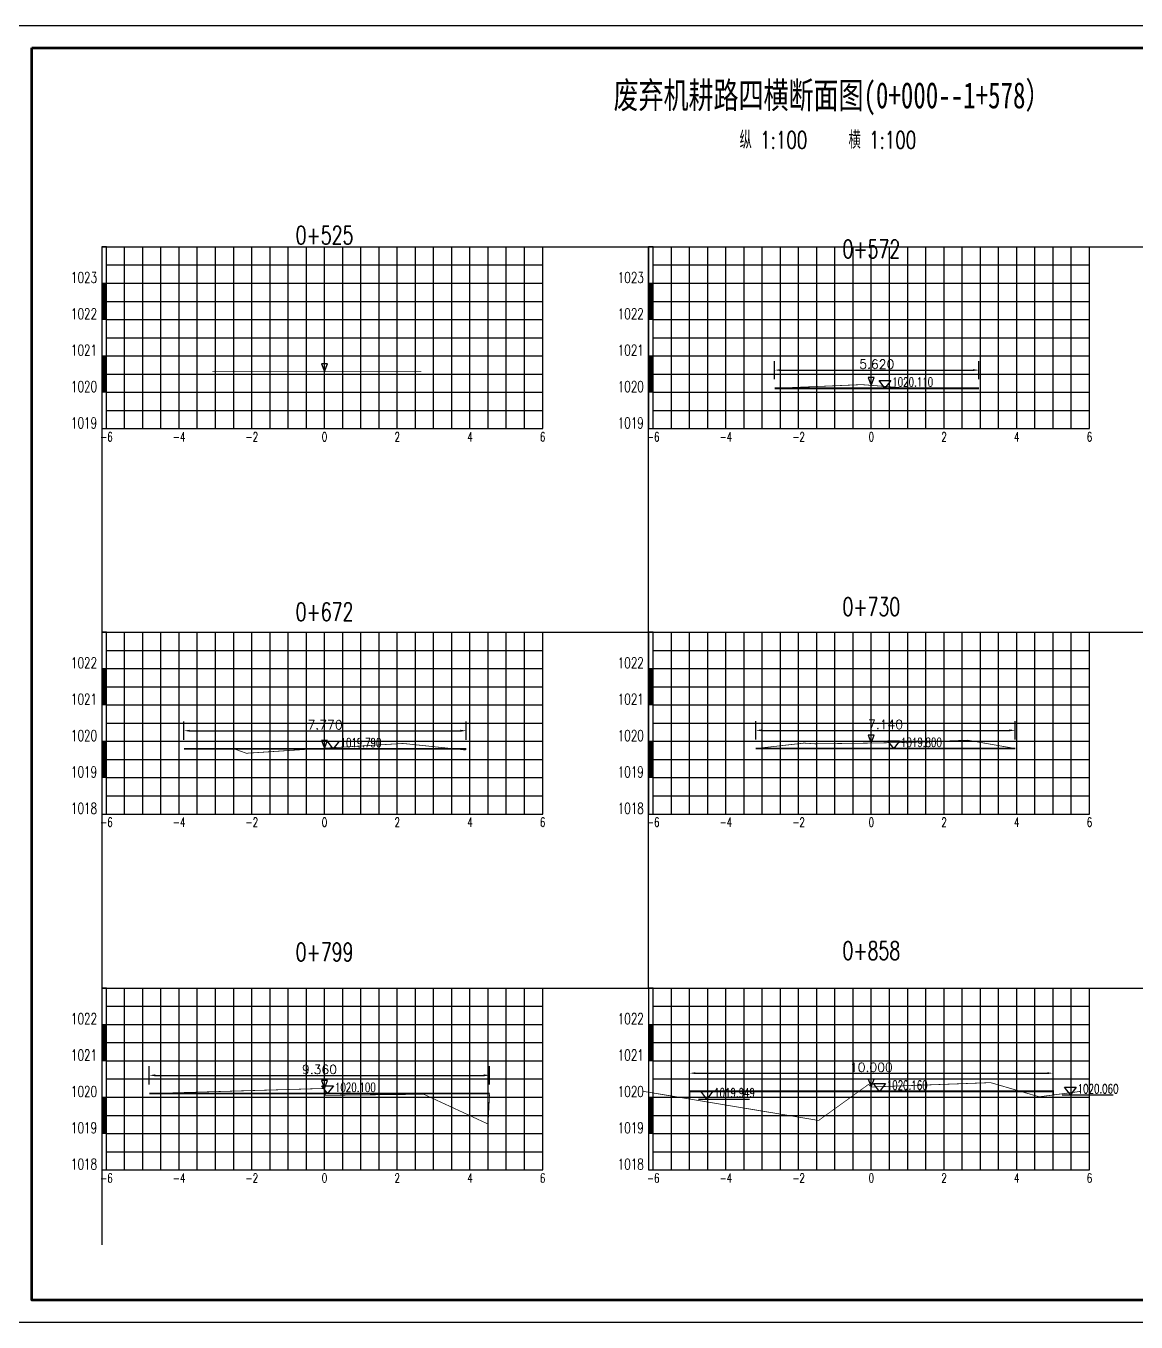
# Model space of a CAD drawing. Extents: x 695776 to 1250176, y 4443437 to 9025597.
# Drawn here: x 1051417 to 1081955, y 4538450 to 4574090 of the extents above; entities that cross this region are included whole.
import ezdxf
from ezdxf.enums import TextEntityAlignment as Align

# ---------------------------------------------------------------- set-up
doc = ezdxf.new("R2010")
doc.units = 0
doc.header["$LTSCALE"] = 0.5
doc.header["$PDSIZE"] = 0.2
doc.linetypes.add('ACAD_ISO07W100', pattern=[3.5, 0.5, -3])
doc.linetypes.add('CENTER2', pattern=[28.575, 19.05, -3.175, 3.175, -3.175])
doc.layers.get('0').update_dxf_attribs({"linetype": 'CONTINUOUS'})
doc.layers.get('Defpoints').update_dxf_attribs({"linetype": 'CONTINUOUS'})
for name, color, linetype in [('KEDU', 7, 'CONTINUOUS'), ('MIGE', 4, 'ACAD_ISO07W100'), ('MIGE1', 11, 'CONTINUOUS'), ('SANJIAO', 212, 'CONTINUOUS'), ('SHEJI', 1, 'CONTINUOUS'), ('YUANSHI', 2, 'CONTINUOUS'), ('YUANSHI1', 73, 'CONTINUOUS'), ('ZHOUXIAN', 20, 'CENTER2'), ('图框', 7, 'CONTINUOUS'), ('辅助线', 3, 'CONTINUOUS')]:
    doc.layers.add(name, color=color, linetype=linetype)
doc.styles.get("Standard").update_dxf_attribs({"font": 'rs.shx', "bigfont": 'hztxt.shx'})
doc.styles.add('仿宋', font='仿宋_GB2312.ttf', dxfattribs={"width": 0.7})
doc.dimstyles.get("Standard").update_dxf_attribs({"dimtxt": 0.18, "dimasz": 0.18, "dimexe": 0.18, "dimexo": 0.0625, "dimgap": 0.09, "dimtad": 0, "dimtih": 1, "dimtoh": 1, "dimdec": 4, "dimzin": 0, "dimdsep": 46, "dimtxsty": 'Standard', "dimcen": 0.09, "dimadec": 0, "dimazin": 0, "dimtfac": 1, "dimtdec": 4, "dimtofl": 0, "dimtmove": 0, "dimatfit": 3, "dimfxl": 0, "dimtolj": 1, "dimtzin": 0, "dimarcsym": 0})

# ---------------------------------------------------------------- blocks, each defined once
blk = doc.blocks.new('zhunghao')
blk.add_lwpolyline([(0, 0), (0.33, 0.86), (-0.33, 0.86), (0, 0)])
blk = doc.blocks.new('bc1_100')
blk.add_lwpolyline([(0.064, 1), (-0.063, 1), (-0.063, 0), (0.064, 0)], close=True)
at = {"width": 0.7}
blk.add_attdef('BC', text='', height=0.3, dxfattribs=at).set_placement((-0.193, 0.007), align=Align.RIGHT)
blk = doc.blocks.new('bc0_100')
for p, q in [((-0.063, 1), (-0.063, 0)), ((0.063, 0), (0.063, 1))]:
    blk.add_line(p, q)
at = {"const_width": 0.126}
blk.add_lwpolyline([(0, 1), (0, 0)], dxfattribs=at)
at = {"width": 0.7}
blk.add_attdef('BC', text='', height=0.3, dxfattribs=at).set_placement((-0.193, 0.007), align=Align.RIGHT)
blk = doc.blocks.new('ele_sym08')
blk.add_line((0, 0), (5.6, 0))
blk.add_lwpolyline([(0.9, 0), (0.25, 0.86), (1.55, 0.86), (0.9, 0)])
at = {"width": 0.7}
blk.add_attdef('ELEVAT', (1.7, 0.18), '', height=1, dxfattribs=at)
blk = doc.blocks.new('*D724')
at = {"color": 0, "lineweight": -2}
for p, q in [((1072013, 4564376), (1072013, 4564876)), ((1077633, 4564376), (1077633, 4564876)), ((1072175, 4564626), (1077470, 4564626))]:
    blk.add_line(p, q, dxfattribs=at)
at = {"color": 0}
for points in [[(1072175, 4564653), (1072175, 4564599), (1072013, 4564626)], [(1077470, 4564653), (1077470, 4564599), (1077633, 4564626)]]:
    blk.add_solid(points, dxfattribs=at)
at = {"layer": 'Defpoints', "color": 0}
for p in [(1077633, 4564626), (1072013, 4564126), (1077633, 4564126)]:
    blk.add_point(p, dxfattribs=at)
at = {"color": 0, "insert": (1074823, 4564789), "char_height": 250, "attachment_point": 5}
blk.add_mtext('\\A1;5.620', dxfattribs=at)
blk = doc.blocks.new('*D738')
at = {"color": 0, "lineweight": -2}
for p, q in [((1055762, 4554460), (1055762, 4554960)), ((1063532, 4554460), (1063532, 4554960)), ((1055925, 4554710), (1063370, 4554710))]:
    blk.add_line(p, q, dxfattribs=at)
at = {"color": 0}
for points in [[(1055925, 4554737), (1055925, 4554683), (1055762, 4554710)], [(1063370, 4554737), (1063370, 4554683), (1063532, 4554710)]]:
    blk.add_solid(points, dxfattribs=at)
at = {"layer": 'Defpoints', "color": 0}
for p in [(1063532, 4554710), (1055762, 4554210), (1063532, 4554210)]:
    blk.add_point(p, dxfattribs=at)
at = {"color": 0, "insert": (1059647, 4554872), "char_height": 250, "attachment_point": 5}
blk.add_mtext('\\A1;7.770', dxfattribs=at)
blk = doc.blocks.new('*D739')
at = {"color": 0, "lineweight": -2}
for p, q in [((1071493, 4554470), (1071493, 4554970)), ((1078633, 4554470), (1078633, 4554970)), ((1071655, 4554720), (1078470, 4554720))]:
    blk.add_line(p, q, dxfattribs=at)
at = {"color": 0}
for points in [[(1071655, 4554747), (1071655, 4554693), (1071493, 4554720)], [(1078470, 4554747), (1078470, 4554693), (1078633, 4554720)]]:
    blk.add_solid(points, dxfattribs=at)
at = {"layer": 'Defpoints', "color": 0}
for p in [(1078633, 4554720), (1071493, 4554220), (1078633, 4554220)]:
    blk.add_point(p, dxfattribs=at)
at = {"color": 0, "insert": (1075063, 4554882), "char_height": 250, "attachment_point": 5}
blk.add_mtext('\\A1;7.140', dxfattribs=at)
blk = doc.blocks.new('*D741')
at = {"color": 0, "lineweight": -2}
for p, q in [((1054812, 4544984), (1054812, 4545484)), ((1054975, 4545234), (1064010, 4545234)), ((1064172, 4544984), (1064172, 4545484))]:
    blk.add_line(p, q, dxfattribs=at)
at = {"color": 0}
for points in [[(1054975, 4545261), (1054975, 4545207), (1054812, 4545234)], [(1064010, 4545261), (1064010, 4545207), (1064172, 4545234)]]:
    blk.add_solid(points, dxfattribs=at)
at = {"layer": 'Defpoints', "color": 0}
for p in [(1064172, 4545234), (1054812, 4544734), (1064172, 4544734)]:
    blk.add_point(p, dxfattribs=at)
at = {"color": 0, "insert": (1059492, 4545396), "char_height": 250, "attachment_point": 5}
blk.add_mtext('\\A1;9.360', dxfattribs=at)
blk = doc.blocks.new('*D742')
at = {"color": 0, "lineweight": -2}
for p, q in [((1069673, 4545044), (1069673, 4545544)), ((1079673, 4545044), (1079673, 4545544)), ((1069835, 4545294), (1079510, 4545294))]:
    blk.add_line(p, q, dxfattribs=at)
at = {"color": 0}
for points in [[(1069835, 4545321), (1069835, 4545267), (1069673, 4545294)], [(1079510, 4545321), (1079510, 4545267), (1079673, 4545294)]]:
    blk.add_solid(points, dxfattribs=at)
at = {"layer": 'Defpoints', "color": 0}
for p in [(1079673, 4545294), (1069673, 4544794), (1079673, 4544794)]:
    blk.add_point(p, dxfattribs=at)
at = {"color": 0, "insert": (1074673, 4545456), "char_height": 250, "attachment_point": 5}
blk.add_mtext('\\A1;10.000', dxfattribs=at)

msp = doc.modelspace()

# ---------------------------------------------------------------- linework, layer by layer
at = {"layer": 'MIGE', "linetype": 'Continuous'}
for p, q in [((1054132.0965, 4563016.1388), (1054132.0965, 4568016.1388)), ((1055132.0965, 4563016.1388), (1055132.0965, 4568016.1388)), ((1056132.0965, 4563016.1388), (1056132.0965, 4568016.1388)), ((1057132.0965, 4563016.1388), (1057132.0965, 4568016.1388)), ((1058132.0965, 4563016.1388), (1058132.0965, 4568016.1388)), ((1059132.0965, 4563016.1388), (1059132.0965, 4568016.1388)), ((1060132.0965, 4563016.1388), (1060132.0965, 4568016.1388)), ((1061132.0965, 4563016.1388), (1061132.0965, 4568016.1388)), ((1062132.0965, 4563016.1388), (1062132.0965, 4568016.1388)), ((1063132.0965, 4563016.1388), (1063132.0965, 4568016.1388)), ((1064132.0965, 4563016.1388), (1064132.0965, 4568016.1388)), ((1065132.0965, 4563016.1388), (1065132.0965, 4568016.1388)), ((1069172.567, 4563016.1388), (1069172.567, 4568016.1388)), ((1070172.567, 4563016.1388), (1070172.567, 4568016.1388)), ((1071172.567, 4563016.1388), (1071172.567, 4568016.1388)), ((1072172.567, 4563016.1388), (1072172.567, 4568016.1388)), ((1073172.567, 4563016.1388), (1073172.567, 4568016.1388)), ((1074172.567, 4563016.1388), (1074172.567, 4568016.1388)), ((1075172.567, 4563016.1388), (1075172.567, 4568016.1388)), ((1076172.567, 4563016.1388), (1076172.567, 4568016.1388)), ((1077172.567, 4563016.1388), (1077172.567, 4568016.1388)), ((1078172.567, 4563016.1388), (1078172.567, 4568016.1388)), ((1079172.567, 4563016.1388), (1079172.567, 4568016.1388)), ((1080172.567, 4563016.1388), (1080172.567, 4568016.1388)), ((1053632.0965, 4567516.1388), (1065632.0965, 4567516.1388)), ((1068672.567, 4567516.1388), (1080672.567, 4567516.1388)), ((1053632.0965, 4566516.1388), (1065632.0965, 4566516.1388)), ((1068672.567, 4566516.1388), (1080672.567, 4566516.1388)), ((1053632.0965, 4565516.1388), (1065632.0965, 4565516.1388)), ((1068672.567, 4565516.1388), (1080672.567, 4565516.1388)), ((1053632.0965, 4564516.1388), (1065632.0965, 4564516.1388)), ((1068672.567, 4564516.1388), (1080672.567, 4564516.1388)), ((1053632.0965, 4563516.1388), (1065632.0965, 4563516.1388)), ((1068672.567, 4563516.1388), (1080672.567, 4563516.1388)), ((1054132.0965, 4552419.8741), (1054132.0965, 4557419.8741)), ((1055132.0965, 4552419.8741), (1055132.0965, 4557419.8741)), ((1056132.0965, 4552419.8741), (1056132.0965, 4557419.8741)), ((1057132.0965, 4552419.8741), (1057132.0965, 4557419.8741)), ((1058132.0965, 4552419.8741), (1058132.0965, 4557419.8741)), ((1059132.0965, 4552419.8741), (1059132.0965, 4557419.8741)), ((1060132.0965, 4552419.8741), (1060132.0965, 4557419.8741)), ((1061132.0965, 4552419.8741), (1061132.0965, 4557419.8741)), ((1062132.0965, 4552419.8741), (1062132.0965, 4557419.8741)), ((1063132.0965, 4552419.8741), (1063132.0965, 4557419.8741)), ((1064132.0965, 4552419.8741), (1064132.0965, 4557419.8741)), ((1065132.0965, 4552419.8741), (1065132.0965, 4557419.8741)), ((1069172.567, 4552419.8741), (1069172.567, 4557419.8741)), ((1070172.567, 4552419.8741), (1070172.567, 4557419.8741)), ((1071172.567, 4552419.8741), (1071172.567, 4557419.8741)), ((1072172.567, 4552419.8741), (1072172.567, 4557419.8741)), ((1073172.567, 4552419.8741), (1073172.567, 4557419.8741)), ((1074172.567, 4552419.8741), (1074172.567, 4557419.8741)), ((1075172.567, 4552419.8741), (1075172.567, 4557419.8741)), ((1076172.567, 4552419.8741), (1076172.567, 4557419.8741)), ((1077172.567, 4552419.8741), (1077172.567, 4557419.8741)), ((1078172.567, 4552419.8741), (1078172.567, 4557419.8741)), ((1079172.567, 4552419.8741), (1079172.567, 4557419.8741)), ((1080172.567, 4552419.8741), (1080172.567, 4557419.8741)), ((1053632.0965, 4556919.8741), (1065632.0965, 4556919.8741)), ((1068672.567, 4556919.8741), (1080672.567, 4556919.8741)), ((1053632.0965, 4555919.8741), (1065632.0965, 4555919.8741)), ((1068672.567, 4555919.8741), (1080672.567, 4555919.8741)), ((1053632.0965, 4554919.8741), (1065632.0965, 4554919.8741)), ((1068672.567, 4554919.8741), (1080672.567, 4554919.8741)), ((1053632.0965, 4553919.8741), (1065632.0965, 4553919.8741)), ((1068672.567, 4553919.8741), (1080672.567, 4553919.8741)), ((1053632.0965, 4552919.8741), (1065632.0965, 4552919.8741)), ((1068672.567, 4552919.8741), (1080672.567, 4552919.8741)), ((1054132.0965, 4542633.5904), (1054132.0965, 4547633.5904)), ((1055132.0965, 4542633.5904), (1055132.0965, 4547633.5904)), ((1056132.0965, 4542633.5904), (1056132.0965, 4547633.5904)), ((1057132.0965, 4542633.5904), (1057132.0965, 4547633.5904)), ((1058132.0965, 4542633.5904), (1058132.0965, 4547633.5904)), ((1059132.0965, 4542633.5904), (1059132.0965, 4547633.5904)), ((1060132.0965, 4542633.5904), (1060132.0965, 4547633.5904)), ((1061132.0965, 4542633.5904), (1061132.0965, 4547633.5904)), ((1062132.0965, 4542633.5904), (1062132.0965, 4547633.5904)), ((1063132.0965, 4542633.5904), (1063132.0965, 4547633.5904)), ((1064132.0965, 4542633.5904), (1064132.0965, 4547633.5904)), ((1065132.0965, 4542633.5904), (1065132.0965, 4547633.5904)), ((1069172.567, 4542633.5904), (1069172.567, 4547633.5904)), ((1070172.567, 4542633.5904), (1070172.567, 4547633.5904)), ((1071172.567, 4542633.5904), (1071172.567, 4547633.5904)), ((1072172.567, 4542633.5904), (1072172.567, 4547633.5904)), ((1073172.567, 4542633.5904), (1073172.567, 4547633.5904)), ((1074172.567, 4542633.5904), (1074172.567, 4547633.5904)), ((1075172.567, 4542633.5904), (1075172.567, 4547633.5904)), ((1076172.567, 4542633.5904), (1076172.567, 4547633.5904)), ((1077172.567, 4542633.5904), (1077172.567, 4547633.5904)), ((1078172.567, 4542633.5904), (1078172.567, 4547633.5904)), ((1079172.567, 4542633.5904), (1079172.567, 4547633.5904)), ((1080172.567, 4542633.5904), (1080172.567, 4547633.5904)), ((1053632.0965, 4547133.5904), (1065632.0965, 4547133.5904)), ((1068672.567, 4547133.5904), (1080672.567, 4547133.5904)), ((1053632.0965, 4546133.5904), (1065632.0965, 4546133.5904)), ((1068672.567, 4546133.5904), (1080672.567, 4546133.5904)), ((1053632.0965, 4545133.5904), (1065632.0965, 4545133.5904)), ((1068672.567, 4545133.5904), (1080672.567, 4545133.5904)), ((1053632.0965, 4544133.5904), (1065632.0965, 4544133.5904)), ((1068672.567, 4544133.5904), (1080672.567, 4544133.5904)), ((1053632.0965, 4543133.5904), (1065632.0965, 4543133.5904)), ((1068672.567, 4543133.5904), (1080672.567, 4543133.5904))]:
    msp.add_line(p, q, dxfattribs=at)
at = {"layer": 'MIGE1'}
for p, q in [((1053632.0965, 4568016.1388), (1065632.0965, 4568016.1388)), ((1053632.0965, 4563016.1388), (1053632.0965, 4568016.1388)), ((1054632.0965, 4563016.1388), (1054632.0965, 4568016.1388)), ((1055632.0965, 4563016.1388), (1055632.0965, 4568016.1388)), ((1056632.0965, 4563016.1388), (1056632.0965, 4568016.1388)), ((1057632.0965, 4563016.1388), (1057632.0965, 4568016.1388)), ((1058632.0965, 4563016.1388), (1058632.0965, 4568016.1388)), ((1059632.0965, 4563016.1388), (1059632.0965, 4568016.1388)), ((1060632.0965, 4563016.1388), (1060632.0965, 4568016.1388)), ((1061632.0965, 4563016.1388), (1061632.0965, 4568016.1388)), ((1062632.0965, 4563016.1388), (1062632.0965, 4568016.1388)), ((1063632.0965, 4563016.1388), (1063632.0965, 4568016.1388)), ((1064632.0965, 4563016.1388), (1064632.0965, 4568016.1388)), ((1065632.0965, 4563016.1388), (1065632.0965, 4568016.1388)), ((1068672.567, 4568016.1388), (1080672.567, 4568016.1388)), ((1068672.567, 4563016.1388), (1068672.567, 4568016.1388)), ((1069672.567, 4563016.1388), (1069672.567, 4568016.1388)), ((1070672.567, 4563016.1388), (1070672.567, 4568016.1388)), ((1071672.567, 4563016.1388), (1071672.567, 4568016.1388)), ((1072672.567, 4563016.1388), (1072672.567, 4568016.1388)), ((1073672.567, 4563016.1388), (1073672.567, 4568016.1388)), ((1074672.567, 4563016.1388), (1074672.567, 4568016.1388)), ((1075672.567, 4563016.1388), (1075672.567, 4568016.1388)), ((1076672.567, 4563016.1388), (1076672.567, 4568016.1388)), ((1077672.567, 4563016.1388), (1077672.567, 4568016.1388)), ((1078672.567, 4563016.1388), (1078672.567, 4568016.1388)), ((1079672.567, 4563016.1388), (1079672.567, 4568016.1388)), ((1080672.567, 4563016.1388), (1080672.567, 4568016.1388)), ((1053632.0965, 4567016.1388), (1065632.0965, 4567016.1388)), ((1068672.567, 4567016.1388), (1080672.567, 4567016.1388)), ((1053632.0965, 4566016.1388), (1065632.0965, 4566016.1388)), ((1068672.567, 4566016.1388), (1080672.567, 4566016.1388)), ((1053632.0965, 4565016.1388), (1065632.0965, 4565016.1388)), ((1068672.567, 4565016.1388), (1080672.567, 4565016.1388)), ((1053632.0965, 4564016.1388), (1065632.0965, 4564016.1388)), ((1068672.567, 4564016.1388), (1080672.567, 4564016.1388)), ((1053632.0965, 4563016.1388), (1065632.0965, 4563016.1388)), ((1068672.567, 4563016.1388), (1080672.567, 4563016.1388)), ((1053632.0965, 4557419.8741), (1065632.0965, 4557419.8741)), ((1053632.0965, 4552419.8741), (1053632.0965, 4557419.8741)), ((1054632.0965, 4552419.8741), (1054632.0965, 4557419.8741)), ((1055632.0965, 4552419.8741), (1055632.0965, 4557419.8741)), ((1056632.0965, 4552419.8741), (1056632.0965, 4557419.8741)), ((1057632.0965, 4552419.8741), (1057632.0965, 4557419.8741)), ((1058632.0965, 4552419.8741), (1058632.0965, 4557419.8741)), ((1059632.0965, 4552419.8741), (1059632.0965, 4557419.8741)), ((1060632.0965, 4552419.8741), (1060632.0965, 4557419.8741)), ((1061632.0965, 4552419.8741), (1061632.0965, 4557419.8741)), ((1062632.0965, 4552419.8741), (1062632.0965, 4557419.8741)), ((1063632.0965, 4552419.8741), (1063632.0965, 4557419.8741)), ((1064632.0965, 4552419.8741), (1064632.0965, 4557419.8741)), ((1065632.0965, 4552419.8741), (1065632.0965, 4557419.8741)), ((1068672.567, 4557419.8741), (1080672.567, 4557419.8741)), ((1068672.567, 4552419.8741), (1068672.567, 4557419.8741)), ((1069672.567, 4552419.8741), (1069672.567, 4557419.8741)), ((1070672.567, 4552419.8741), (1070672.567, 4557419.8741)), ((1071672.567, 4552419.8741), (1071672.567, 4557419.8741)), ((1072672.567, 4552419.8741), (1072672.567, 4557419.8741)), ((1073672.567, 4552419.8741), (1073672.567, 4557419.8741)), ((1074672.567, 4552419.8741), (1074672.567, 4557419.8741)), ((1075672.567, 4552419.8741), (1075672.567, 4557419.8741)), ((1076672.567, 4552419.8741), (1076672.567, 4557419.8741)), ((1077672.567, 4552419.8741), (1077672.567, 4557419.8741)), ((1078672.567, 4552419.8741), (1078672.567, 4557419.8741)), ((1079672.567, 4552419.8741), (1079672.567, 4557419.8741)), ((1080672.567, 4552419.8741), (1080672.567, 4557419.8741)), ((1053632.0965, 4556419.8741), (1065632.0965, 4556419.8741)), ((1068672.567, 4556419.8741), (1080672.567, 4556419.8741)), ((1053632.0965, 4555419.8741), (1065632.0965, 4555419.8741)), ((1068672.567, 4555419.8741), (1080672.567, 4555419.8741)), ((1053632.0965, 4554419.8741), (1065632.0965, 4554419.8741)), ((1068672.567, 4554419.8741), (1080672.567, 4554419.8741)), ((1053632.0965, 4553419.8741), (1065632.0965, 4553419.8741)), ((1068672.567, 4553419.8741), (1080672.567, 4553419.8741)), ((1053632.0965, 4552419.8741), (1065632.0965, 4552419.8741)), ((1068672.567, 4552419.8741), (1080672.567, 4552419.8741)), ((1053632.0965, 4547633.5904), (1065632.0965, 4547633.5904)), ((1053632.0965, 4542633.5904), (1053632.0965, 4547633.5904)), ((1054632.0965, 4542633.5904), (1054632.0965, 4547633.5904)), ((1055632.0965, 4542633.5904), (1055632.0965, 4547633.5904)), ((1056632.0965, 4542633.5904), (1056632.0965, 4547633.5904)), ((1057632.0965, 4542633.5904), (1057632.0965, 4547633.5904)), ((1058632.0965, 4542633.5904), (1058632.0965, 4547633.5904)), ((1059632.0965, 4542633.5904), (1059632.0965, 4547633.5904)), ((1060632.0965, 4542633.5904), (1060632.0965, 4547633.5904)), ((1061632.0965, 4542633.5904), (1061632.0965, 4547633.5904)), ((1062632.0965, 4542633.5904), (1062632.0965, 4547633.5904)), ((1063632.0965, 4542633.5904), (1063632.0965, 4547633.5904)), ((1064632.0965, 4542633.5904), (1064632.0965, 4547633.5904)), ((1065632.0965, 4542633.5904), (1065632.0965, 4547633.5904)), ((1068672.567, 4547633.5904), (1080672.567, 4547633.5904)), ((1068672.567, 4542633.5904), (1068672.567, 4547633.5904)), ((1069672.567, 4542633.5904), (1069672.567, 4547633.5904)), ((1070672.567, 4542633.5904), (1070672.567, 4547633.5904)), ((1071672.567, 4542633.5904), (1071672.567, 4547633.5904)), ((1072672.567, 4542633.5904), (1072672.567, 4547633.5904)), ((1073672.567, 4542633.5904), (1073672.567, 4547633.5904)), ((1074672.567, 4542633.5904), (1074672.567, 4547633.5904)), ((1075672.567, 4542633.5904), (1075672.567, 4547633.5904)), ((1076672.567, 4542633.5904), (1076672.567, 4547633.5904)), ((1077672.567, 4542633.5904), (1077672.567, 4547633.5904)), ((1078672.567, 4542633.5904), (1078672.567, 4547633.5904)), ((1079672.567, 4542633.5904), (1079672.567, 4547633.5904)), ((1080672.567, 4542633.5904), (1080672.567, 4547633.5904)), ((1053632.0965, 4546633.5904), (1065632.0965, 4546633.5904)), ((1068672.567, 4546633.5904), (1080672.567, 4546633.5904)), ((1053632.0965, 4545633.5904), (1065632.0965, 4545633.5904)), ((1068672.567, 4545633.5904), (1080672.567, 4545633.5904)), ((1053632.0965, 4544633.5904), (1065632.0965, 4544633.5904)), ((1068672.567, 4544633.5904), (1080672.567, 4544633.5904)), ((1053632.0965, 4543633.5904), (1065632.0965, 4543633.5904)), ((1068672.567, 4543633.5904), (1080672.567, 4543633.5904)), ((1053632.0965, 4542633.5904), (1065632.0965, 4542633.5904)), ((1068672.567, 4542633.5904), (1080672.567, 4542633.5904))]:
    msp.add_line(p, q, dxfattribs=at)
at = {"layer": 'SHEJI', "const_width": 50}
for points in [[(1072012.567, 4564126.1388), (1074672.567, 4564126.1388), (1075704.567, 4564126.1388), (1077632.567, 4564126.1388)], [(1055762.0965, 4554209.8741), (1057149.7888, 4554209.8741), (1059324.9536, 4554209.8741), (1059632.0965, 4554209.8741), (1063217.0965, 4554209.8741), (1063532.0965, 4554209.8741)], [(1071492.567, 4554219.8741), (1074672.567, 4554219.8741), (1078632.567, 4554219.8741)], [(1069672.567, 4544582.802), (1069672.567, 4544793.5904), (1074329.6377, 4544793.5904), (1074672.567, 4544793.5904), (1078777.1824, 4544793.5904), (1079672.567, 4544793.5904), (1079672.567, 4544693.5904)], [(1054812.0965, 4544733.5904), (1059632.0965, 4544733.5904), (1059646.8333, 4544733.5904), (1064172.0965, 4544733.5904)]]:
    msp.add_lwpolyline(points, dxfattribs=at)
at = {"layer": 'YUANSHI', "const_width": 20}
for points in [[(1056542.0965, 4564586.1388), (1059472.0965, 4564586.1388), (1059632.0965, 4564586.1388), (1060922.0965, 4564586.1388), (1062292.0965, 4564586.1388)], [(1072012.567, 4564126.1388), (1074402.567, 4564226.1388), (1074672.567, 4564206.1388), (1075704.567, 4564126.1388)], [(1071492.567, 4554219.8741), (1072822.567, 4554369.8741), (1073122.567, 4554349.8741), (1074672.567, 4554369.8741), (1075752.567, 4554389.8741), (1077322.567, 4554449.8741), (1078632.567, 4554219.8741)], [(1055762.0965, 4554209.8741), (1057122.0965, 4554219.8741), (1057149.7888, 4554209.8741)], [(1059324.9536, 4554209.8741), (1059632.0965, 4554229.8741), (1061792.0965, 4554359.8741), (1063217.0965, 4554209.8741)], [(1054812.0965, 4544733.5904), (1059632.0965, 4544873.5904), (1059646.8333, 4544733.5904)], [(1074329.6377, 4544793.5904), (1074592.567, 4544983.5904), (1074672.567, 4544913.5904), (1077952.567, 4545033.5904), (1078777.1824, 4544793.5904)], [(1068402.567, 4544793.5904), (1069672.567, 4544582.802)], [(1079672.567, 4544693.5904), (1080432.567, 4544793.5904)]]:
    msp.add_lwpolyline(points, dxfattribs=at)
at = {"layer": 'YUANSHI1', "const_width": 20}
for points in [[(1075704.567, 4564126.1388), (1075962.567, 4564106.1388), (1077632.567, 4564126.1388)], [(1057149.7888, 4554209.8741), (1057482.0965, 4554089.8741), (1059324.9536, 4554209.8741)], [(1063217.0965, 4554209.8741), (1063502.0965, 4554179.8741), (1063532.0965, 4554209.8741)], [(1059646.8333, 4544733.5904), (1059652.0965, 4544683.5904), (1062362.0965, 4544713.5904), (1064132.0965, 4543893.5904), (1064172.0965, 4544733.5904)], [(1069672.567, 4544582.802), (1073222.567, 4543993.5904), (1074329.6377, 4544793.5904)], [(1078777.1824, 4544793.5904), (1079292.567, 4544643.5904), (1079672.567, 4544693.5904)]]:
    msp.add_lwpolyline(points, dxfattribs=at)
at = {"layer": 'ZHOUXIAN'}
for p, q in [((1059632.0965, 4564086.1388), (1059632.0965, 4565086.1388)), ((1074672.567, 4563606.1388), (1074672.567, 4564726.1388)), ((1059632.0965, 4553589.8741), (1059632.0965, 4554859.8741)), ((1074672.567, 4553719.8741), (1074672.567, 4554949.8741)), ((1074672.567, 4543493.5904), (1074672.567, 4545533.5904)), ((1059632.0965, 4543393.5904), (1059632.0965, 4545373.5904))]:
    msp.add_line(p, q, dxfattribs=at)
at = {"layer": '图框', "linetype": 'Continuous', "lineweight": -2, "flags": 128}
msp.add_lwpolyline([(1048576.0375, 4574089.6091), (1048576.0375, 4538449.6091), (1098976.0375, 4538449.6091), (1098976.0375, 4574089.6091), (1048576.0375, 4574089.6091)], dxfattribs=at)
at = {"layer": '图框', "linetype": 'Continuous', "lineweight": 60, "flags": 128}
msp.add_lwpolyline([(1051576.0375, 4573489.6091), (1098376.0375, 4573489.6091), (1098376.0375, 4539049.6091), (1051576.0375, 4539049.6091), (1051576.0375, 4573489.6091)], dxfattribs=at)
at = {"layer": '辅助线'}
for points in [[(1053505.901, 4568016.1388), (1096371.4141, 4568016.1388)], [(1053505.901, 4568016.1388), (1053505.901, 4540573.0659)], [(1068546.3715, 4547633.5904), (1068546.3715, 4568016.1388)], [(1053505.901, 4557419.8741), (1095961.2426, 4557419.8741)], [(1053505.901, 4547633.5904), (1095511.2226, 4547633.5904)]]:
    msp.add_lwpolyline(points, dxfattribs=at)

# ---------------------------------------------------------------- block references
at = {"xscale": 250, "yscale": 250, "zscale": 250}
for p, values in [((1074822.567, 4564126.1388), {'ELEVAT': '1020.110'}), ((1059647.0965, 4554209.8741), {'ELEVAT': '1019.790'}), ((1075062.567, 4554219.8741), {'ELEVAT': '1019.800'}), ((1059492.0965, 4544733.5904), {'ELEVAT': '1020.100'}), ((1069922.567, 4544582.802), {'ELEVAT': '1019.949'}), ((1074672.567, 4544793.5904), {'ELEVAT': '1020.160'}), ((1079922.567, 4544693.5904), {'ELEVAT': '1020.060'})]:
    msp.add_blockref('ele_sym08', p, dxfattribs=at).add_auto_attribs(values)
at = {"layer": 'KEDU', "xscale": 1000, "yscale": 1000, "zscale": 1000}
for name, p, values in [('bc1_100', (1053568.8485, 4567016.1388), {'BC': '1023'}), ('bc1_100', (1068609.319, 4567016.1388), {'BC': '1023'}), ('bc0_100', (1053568.8485, 4566016.1388), {'BC': '1022'}), ('bc0_100', (1068609.319, 4566016.1388), {'BC': '1022'}), ('bc1_100', (1053568.8485, 4565016.1388), {'BC': '1021'}), ('bc1_100', (1068609.319, 4565016.1388), {'BC': '1021'}), ('bc0_100', (1053568.8485, 4564016.1388), {'BC': '1020'}), ('bc0_100', (1068609.319, 4564016.1388), {'BC': '1020'}), ('bc1_100', (1053568.8485, 4563016.1388), {'BC': '1019'}), ('bc1_100', (1068609.319, 4563016.1388), {'BC': '1019'}), ('bc1_100', (1053568.8485, 4556419.8741), {'BC': '1022'}), ('bc1_100', (1068609.319, 4556419.8741), {'BC': '1022'}), ('bc0_100', (1053568.8485, 4555419.8741), {'BC': '1021'}), ('bc0_100', (1068609.319, 4555419.8741), {'BC': '1021'}), ('bc1_100', (1053568.8485, 4554419.8741), {'BC': '1020'}), ('bc1_100', (1068609.319, 4554419.8741), {'BC': '1020'}), ('bc0_100', (1053568.8485, 4553419.8741), {'BC': '1019'}), ('bc0_100', (1068609.319, 4553419.8741), {'BC': '1019'}), ('bc1_100', (1053568.8485, 4552419.8741), {'BC': '1018'}), ('bc1_100', (1068609.319, 4552419.8741), {'BC': '1018'}), ('bc1_100', (1053568.8485, 4546633.5904), {'BC': '1022'}), ('bc1_100', (1068609.319, 4546633.5904), {'BC': '1022'}), ('bc0_100', (1053568.8485, 4545633.5904), {'BC': '1021'}), ('bc0_100', (1068609.319, 4545633.5904), {'BC': '1021'}), ('bc1_100', (1053568.8485, 4544633.5904), {'BC': '1020'}), ('bc1_100', (1068609.319, 4544633.5904), {'BC': '1020'}), ('bc0_100', (1053568.8485, 4543633.5904), {'BC': '1019'}), ('bc0_100', (1068609.319, 4543633.5904), {'BC': '1019'}), ('bc1_100', (1053568.8485, 4542633.5904), {'BC': '1018'}), ('bc1_100', (1068609.319, 4542633.5904), {'BC': '1018'})]:
    msp.add_blockref(name, p, dxfattribs=at).add_auto_attribs(values)
at = {"layer": 'SANJIAO', "xscale": 250, "yscale": 250, "zscale": 250}
for p in [(1059632.0965, 4564586.1388), (1074672.567, 4564206.1388), (1059632.0965, 4554229.8741), (1074672.567, 4554369.8741), (1059632.0965, 4544873.5904), (1074672.567, 4544913.5904)]:
    msp.add_blockref('zhunghao', p, dxfattribs=at)

# ---------------------------------------------------------------- texts
at = {"width": 0.7}
for s, p in [('0+525', (1059632.0965, 4568086.1388)), ('0+572', (1074672.567, 4567706.1388)), ('0+730', (1074672.567, 4557869.8741)), ('0+672', (1059632.0965, 4557729.8741)), ('0+799', (1059632.0965, 4548373.5904)), ('0+858', (1074672.567, 4548413.5904))]:
    msp.add_text(s, height=500, dxfattribs=at).set_placement(p, align=Align.CENTER)
at = {"layer": 'KEDU', "width": 0.7}
for s, p in [('-6', (1053632.0965, 4562666.1388)), ('-4', (1055632.0965, 4562666.1388)), ('-2', (1057632.0965, 4562666.1388)), ('0', (1059632.0965, 4562666.1388)), ('0', (1059632.0965, 4562666.1388)), ('2', (1061632.0965, 4562666.1388)), ('4', (1063632.0965, 4562666.1388)), ('6', (1065632.0965, 4562666.1388)), ('-6', (1068672.567, 4562666.1388)), ('-4', (1070672.567, 4562666.1388)), ('-2', (1072672.567, 4562666.1388)), ('0', (1074672.567, 4562666.1388)), ('0', (1074672.567, 4562666.1388)), ('2', (1076672.567, 4562666.1388)), ('4', (1078672.567, 4562666.1388)), ('6', (1080672.567, 4562666.1388)), ('-6', (1053632.0965, 4552069.8741)), ('-4', (1055632.0965, 4552069.8741)), ('-2', (1057632.0965, 4552069.8741)), ('0', (1059632.0965, 4552069.8741)), ('0', (1059632.0965, 4552069.8741)), ('2', (1061632.0965, 4552069.8741)), ('4', (1063632.0965, 4552069.8741)), ('6', (1065632.0965, 4552069.8741)), ('-6', (1068672.567, 4552069.8741)), ('-4', (1070672.567, 4552069.8741)), ('-2', (1072672.567, 4552069.8741)), ('0', (1074672.567, 4552069.8741)), ('0', (1074672.567, 4552069.8741)), ('2', (1076672.567, 4552069.8741)), ('4', (1078672.567, 4552069.8741)), ('6', (1080672.567, 4552069.8741)), ('-6', (1053632.0965, 4542283.5904)), ('-4', (1055632.0965, 4542283.5904)), ('-2', (1057632.0965, 4542283.5904)), ('0', (1059632.0965, 4542283.5904)), ('0', (1059632.0965, 4542283.5904)), ('2', (1061632.0965, 4542283.5904)), ('4', (1063632.0965, 4542283.5904)), ('6', (1065632.0965, 4542283.5904)), ('-6', (1068672.567, 4542283.5904)), ('-4', (1070672.567, 4542283.5904)), ('-2', (1072672.567, 4542283.5904)), ('0', (1074672.567, 4542283.5904)), ('0', (1074672.567, 4542283.5904)), ('2', (1076672.567, 4542283.5904)), ('4', (1078672.567, 4542283.5904)), ('6', (1080672.567, 4542283.5904))]:
    msp.add_text(s, height=250, dxfattribs=at).set_placement(p, align=Align.CENTER)
at = {"layer": '图框', "style": '仿宋', "width": 0.7}
msp.add_text('废弃机耕路四横断面图(0+000--1+578）', height=720, dxfattribs=at).set_placement((1073591.0101, 4571823.8349), align=Align.CENTER)
at = {"layer": '图框', "width": 0.7}
for p in [(1073477.7015, 4570714.6689), (1073477.7041, 4570714.6694)]:
    msp.add_text('纵 1:100    横 1:100', height=480, dxfattribs=at).set_placement(p, align=Align.CENTER)

# ---------------------------------------------------------------- dimensions: what is measured, and where the dimension line sits
for base, p1, p2, picture, middle in [((1077632.567, 4564626.1388), (1072012.567, 4564126.1388), (1077632.567, 4564126.1388), '*D724', (1074822.567, 4564788.6388)), ((1063532.0965, 4554709.8741), (1055762.0965, 4554209.8741), (1063532.0965, 4554209.8741), '*D738', (1059647.0965, 4554872.3741)), ((1078632.567, 4554719.8741), (1071492.567, 4554219.8741), (1078632.567, 4554219.8741), '*D739', (1075062.567, 4554882.3741)), ((1064172.0965, 4545233.5904), (1054812.0965, 4544733.5904), (1064172.0965, 4544733.5904), '*D741', (1059492.0965, 4545396.0904)), ((1079672.567, 4545293.5904), (1069672.567, 4544793.5904), (1079672.567, 4544793.5904), '*D742', (1074672.567, 4545456.0904))]:
    dim = msp.add_linear_dim(base=base, p1=p1, p2=p2, dimstyle='Standard', override={"dimtxt": 250, "dimasz": 162.5, "dimexe": 250, "dimexo": 250, "dimgap": 37.5, "dimtad": 1, "dimtih": 0, "dimtoh": 0, "dimdec": 3, "dimlfac": 0.001})
    dim.commit()
    dim.dimension.update_dxf_attribs({"geometry": picture, "text_midpoint": middle})

doc.saveas('drawing.dxf')
